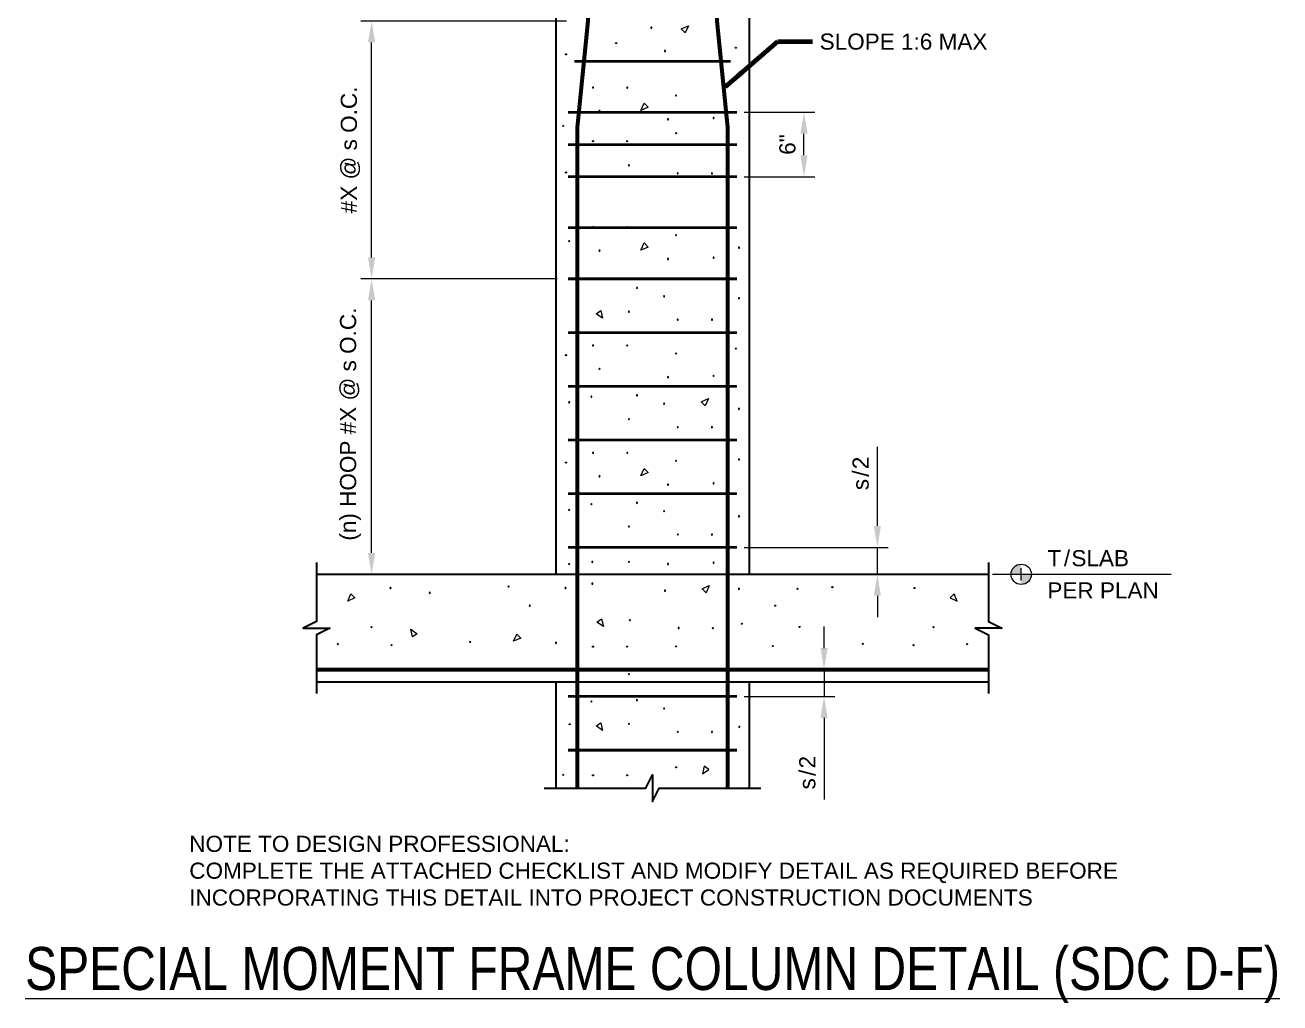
# Model space of a CAD drawing. Header units: inches. Extents: x -405 to -288, y 1584 to 1777.
# Drawn here: x -404.9 to -288.1, y 1584.3 to 1675.3 of the extents above; entities that cross this region are included whole.
import ezdxf

# ---------------------------------------------------------------- set-up
doc = ezdxf.new("R2010")
doc.units = ezdxf.units.IN
doc.header["$LTSCALE"] = 5
doc.header["$MEASUREMENT"] = 0
doc.linetypes.add('HIDDEN', pattern=[0.375, 0.25, -0.125])
for name, color, linetype, lineweight in [('S-ANNO-DIMS', 1, 'Continuous', 20), ('S-ANNO-TEXT', 7, 'Continuous', 20), ('S-DELT-PATT', 7, 'Continuous', 15), ('S-DETL', 3, 'Continuous', 30)]:
    doc.layers.add(name, color=color, linetype=linetype, lineweight=lineweight)
doc.styles.add('Romans', font='arial.ttf')
doc.dimstyles.get("Standard").update_dxf_attribs({"dimtxt": 0.18, "dimasz": 0.18, "dimexe": 0.18, "dimexo": 0.0625, "dimgap": 0.09, "dimtad": 0, "dimtih": 1, "dimtoh": 1, "dimdec": 4, "dimzin": 0, "dimdsep": 46, "dimtxsty": 'Standard', "dimcen": 0.09, "dimadec": 0, "dimazin": 0, "dimtfac": 1, "dimtdec": 4, "dimtofl": 0, "dimtmove": 0, "dimatfit": 3, "dimfxl": 1, "dimtolj": 1, "dimtzin": 0, "dimarcsym": 0})

# ---------------------------------------------------------------- blocks, each defined once
blk = doc.blocks.new('*D0')
at = {"layer": 'Defpoints', "color": 0, "transparency": 16777216}
for p in [(-372.63, 1651.69), (-354.37, 1651.69), (-372.47, 1624.19)]:
    blk.add_point(p, dxfattribs=at)
at = {"layer": 'S-ANNO-DIMS', "transparency": 16777216}
for p, q in [((-355.37, 1651.69), (-373.63, 1651.69)), ((-372.63, 1626.19), (-372.63, 1649.69)), ((-373.47, 1624.19), (-373.63, 1624.19))]:
    blk.add_line(p, q, dxfattribs=at)
for points in [[(-372.97, 1649.69), (-372.3, 1649.69), (-372.63, 1651.69)], [(-372.97, 1626.19), (-372.3, 1626.19), (-372.63, 1624.19)]]:
    blk.add_solid(points, dxfattribs=at)
at = {"layer": 'S-ANNO-DIMS', "transparency": 16777216, "insert": (-374.6, 1638.17), "char_height": 1.5, "attachment_point": 5, "rotation": 90, "style": 'Romans'}
blk.add_mtext('\\A1;(n) HOOP #X @ s O.C.', dxfattribs=at)
blk = doc.blocks.new('*D1')
at = {"layer": 'Defpoints', "color": 0, "transparency": 16777216}
for p in [(-372.63, 1675.69), (-353.51, 1675.69), (-354.37, 1651.69)]:
    blk.add_point(p, dxfattribs=at)
at = {"layer": 'S-ANNO-DIMS', "transparency": 16777216}
for p, q in [((-354.51, 1675.69), (-373.63, 1675.69)), ((-372.63, 1653.69), (-372.63, 1673.69)), ((-355.37, 1651.69), (-373.63, 1651.69))]:
    blk.add_line(p, q, dxfattribs=at)
for points in [[(-372.97, 1673.69), (-372.3, 1673.69), (-372.63, 1675.69)], [(-372.97, 1653.69), (-372.3, 1653.69), (-372.63, 1651.69)]]:
    blk.add_solid(points, dxfattribs=at)
at = {"layer": 'S-ANNO-DIMS', "transparency": 16777216, "insert": (-374.6, 1663.69), "char_height": 1.5, "attachment_point": 5, "rotation": 90, "style": 'Romans'}
blk.add_mtext('\\A1;#X @ s O.C.', dxfattribs=at)
blk = doc.blocks.new('*D2')
at = {"layer": 'Defpoints', "color": 0, "transparency": 16777216}
for p in [(-338.98, 1626.69), (-325.59, 1626.69), (-326.05, 1624.19)]:
    blk.add_point(p, dxfattribs=at)
at = {"layer": 'S-ANNO-DIMS', "transparency": 16777216}
for p, q in [((-325.59, 1628.69), (-325.59, 1636.07)), ((-337.98, 1626.69), (-324.59, 1626.69)), ((-325.59, 1624.19), (-325.59, 1626.69)), ((-325.05, 1624.19), (-324.59, 1624.19)), ((-325.59, 1622.19), (-325.59, 1620.19))]:
    blk.add_line(p, q, dxfattribs=at)
for points in [[(-325.92, 1628.69), (-325.26, 1628.69), (-325.59, 1626.69)], [(-325.92, 1622.19), (-325.26, 1622.19), (-325.59, 1624.19)]]:
    blk.add_solid(points, dxfattribs=at)
at = {"layer": 'S-ANNO-DIMS', "transparency": 16777216, "insert": (-327.14, 1633.58), "char_height": 1.5, "attachment_point": 5, "rotation": 90, "style": 'Romans'}
blk.add_mtext('\\A1;{\\T1.2;s/}2', dxfattribs=at)
blk = doc.blocks.new('*D6')
at = {"layer": 'Defpoints', "color": 0, "transparency": 16777216}
for p in [(-338.98, 1667.19), (-332.42, 1667.19), (-338.98, 1661.19)]:
    blk.add_point(p, dxfattribs=at)
at = {"layer": 'S-ANNO-DIMS', "transparency": 16777216}
for p, q in [((-337.98, 1667.19), (-331.42, 1667.19)), ((-332.42, 1663.19), (-332.42, 1665.19)), ((-337.98, 1661.19), (-331.42, 1661.19))]:
    blk.add_line(p, q, dxfattribs=at)
for points in [[(-332.75, 1665.19), (-332.08, 1665.19), (-332.42, 1667.19)], [(-332.75, 1663.19), (-332.08, 1663.19), (-332.42, 1661.19)]]:
    blk.add_solid(points, dxfattribs=at)
at = {"layer": 'S-ANNO-DIMS', "transparency": 16777216, "insert": (-333.95, 1664.19), "char_height": 1.5, "attachment_point": 5, "rotation": 90, "style": 'Romans'}
blk.add_mtext('\\A1;6"', dxfattribs=at)
blk = doc.blocks.new('*D10')
at = {"layer": 'Defpoints', "color": 0, "transparency": 16777216}
for p in [(-330.55, 1615.33), (-326.05, 1615.33), (-338.98, 1612.83)]:
    blk.add_point(p, dxfattribs=at)
at = {"layer": 'S-ANNO-DIMS', "transparency": 16777216}
for p, q in [((-330.55, 1617.33), (-330.55, 1619.33)), ((-330.55, 1615.33), (-330.55, 1612.83)), ((-337.98, 1612.83), (-329.55, 1612.83)), ((-330.55, 1610.83), (-330.55, 1603.23))]:
    blk.add_line(p, q, dxfattribs=at)
for points in [[(-330.88, 1617.33), (-330.22, 1617.33), (-330.55, 1615.33)], [(-330.88, 1610.83), (-330.22, 1610.83), (-330.55, 1612.83)]]:
    blk.add_solid(points, dxfattribs=at)
at = {"layer": 'S-ANNO-DIMS', "transparency": 16777216, "insert": (-332.1, 1605.73), "char_height": 1.5, "attachment_point": 5, "rotation": 90, "style": 'Romans'}
blk.add_mtext('\\A1;{\\T1.2;s/}2', dxfattribs=at)

msp = doc.modelspace()

# ---------------------------------------------------------------- hatches: boundary and pattern name
at = {"layer": 'S-ANNO-TEXT'}
h = msp.add_hatch(color=256, dxfattribs=at)
h.dxf.hatch_style = 1
edge = h.paths.add_edge_path()
edge.add_arc((-312.2055192, 1624.1926256), 0.945832, 90, 180)
edge.add_line((-313.1513511, 1624.1926256), (-312.2055192, 1624.1926256))
edge.add_line((-312.2055192, 1624.1926256), (-312.2055192, 1625.1384576))
edge = h.paths.add_edge_path()
edge.add_line((-312.2055192, 1624.1926256), (-312.2055192, 1623.2467937))
edge.add_arc((-312.2055192, 1624.1926256), 0.945832, 270, 360)
edge.add_line((-311.2596872, 1624.1926256), (-312.2055192, 1624.1926256))

# ---------------------------------------------------------------- linework, layer by layer
for p, q in [((-312.2055192, 1623.6170422), (-312.2055192, 1624.7682091)), ((-314.8783833, 1624.1926256), (-298.2711078, 1624.1926256))]:
    msp.add_line(p, q, dxfattribs=at)
msp.add_circle((-312.2055192, 1624.1926256), 0.945832, dxfattribs=at)
at = {"layer": 'S-DELT-PATT', "flags": 128}
for points in [[(-346.5659368, 1675.0694076, 1), (-346.6696168, 1675.0694076, 1)], [(-354.497166, 1672.5925596, -1), (-354.600846, 1672.5925596, -1)], [(-349.9404491, 1673.637224, -1), (-349.8367691, 1673.637224, -1)], [(-345.2945162, 1672.8945651, 1), (-345.3981962, 1672.8945651, 1)], [(-338.7033474, 1673.2034855, -1), (-338.8070274, 1673.2034855, -1)], [(-352.089294, 1669.4952532, 1), (-351.985614, 1669.4952532, 1)], [(-348.9061512, 1669.4906861, 1), (-348.8024712, 1669.4906861, 1)], [(-344.3638983, 1668.7480273, 1), (-344.2602183, 1668.7480273, 1)], [(-351.487552, 1667.3158437, 1), (-351.383872, 1667.3158437, 1)], [(-354.8609226, 1665.937147, 1), (-354.7572426, 1665.937147, 1)], [(-345.1115177, 1666.5374817, 1), (-345.0078377, 1666.5374817, 1)], [(-340.8750101, 1666.66202, 1), (-340.7713301, 1666.66202, 1)], [(-352.089294, 1664.5045471, -1), (-351.985614, 1664.5045471, -1)], [(-348.9061512, 1664.5091142, -1), (-348.8024712, 1664.5091142, -1)], [(-344.3638983, 1665.2517731, -1), (-344.2602183, 1665.2517731, -1)], [(-348.6482764, 1662.2517731, 1), (-348.7519564, 1662.2517731, 1)], [(-354.497166, 1661.5925596, -1), (-354.600846, 1661.5925596, -1)], [(-344.1060235, 1661.5091142, 1), (-344.2097035, 1661.5091142, 1)], [(-340.9228806, 1661.5045471, 1), (-341.0265606, 1661.5045471, 1)], [(-352.089294, 1656.4952532, 1), (-351.985614, 1656.4952532, 1)], [(-348.9061512, 1656.4906861, 1), (-348.8024712, 1656.4906861, 1)], [(-354.3088273, 1655.2034855, 1), (-354.2051473, 1655.2034855, 1)], [(-344.3638983, 1655.7480273, 1), (-344.2602183, 1655.7480273, 1)], [(-351.487552, 1654.3158437, 1), (-351.383872, 1654.3158437, 1)], [(-338.5150087, 1654.5925596, 1), (-338.4113287, 1654.5925596, 1)], [(-345.1115177, 1653.5374817, 1), (-345.0078377, 1653.5374817, 1)], [(-340.8750101, 1653.66202, 1), (-340.7713301, 1653.66202, 1)], [(-347.900657, 1650.8477695, 1), (-348.004337, 1650.8477695, 1)], [(-345.3774441, 1650.0694076, 1), (-345.4811241, 1650.0694076, 1)], [(-338.5150087, 1649.8857861, 1), (-338.4113287, 1649.8857861, 1)], [(-348.6482764, 1648.637224, 1), (-348.7519564, 1648.637224, 1)], [(-344.1060235, 1647.8945651, 1), (-344.2097035, 1647.8945651, 1)], [(-340.9228806, 1647.8899981, 1), (-341.0265606, 1647.8899981, 1)], [(-354.497166, 1644.5925596, -1), (-354.600846, 1644.5925596, -1)], [(-352.089294, 1645.4952532, 1), (-351.985614, 1645.4952532, 1)], [(-348.9061512, 1645.4906861, 1), (-348.8024712, 1645.4906861, 1)], [(-344.3638983, 1644.7480273, 1), (-344.2602183, 1644.7480273, 1)], [(-338.7033474, 1645.2034855, -1), (-338.8070274, 1645.2034855, -1)], [(-351.487552, 1643.3158437, 1), (-351.383872, 1643.3158437, 1)], [(-345.1115177, 1642.5374817, 1), (-345.0078377, 1642.5374817, 1)], [(-340.8750101, 1642.66202, 1), (-340.7713301, 1642.66202, 1)], [(-354.3088273, 1640.2034855, 1), (-354.2051473, 1640.2034855, 1)], [(-352.1371646, 1640.7232312, 1), (-352.2408446, 1640.7232312, 1)], [(-347.900657, 1640.8477695, 1), (-348.004337, 1640.8477695, 1)], [(-345.3774441, 1640.0694076, 1), (-345.4811241, 1640.0694076, 1)], [(-338.5150087, 1639.5925596, 1), (-338.4113287, 1639.5925596, 1)], [(-348.6482764, 1638.637224, 1), (-348.7519564, 1638.637224, 1)], [(-344.1060235, 1637.8945651, 1), (-344.2097035, 1637.8945651, 1)], [(-340.9228806, 1637.8899981, 1), (-341.0265606, 1637.8899981, 1)], [(-352.089294, 1635.4952532, 1), (-351.985614, 1635.4952532, 1)], [(-348.9061512, 1635.4906861, 1), (-348.8024712, 1635.4906861, 1)], [(-354.497166, 1634.5925596, -1), (-354.600846, 1634.5925596, -1)], [(-344.3638983, 1634.7480273, 1), (-344.2602183, 1634.7480273, 1)], [(-338.5150087, 1634.8857861, 1), (-338.4113287, 1634.8857861, 1)], [(-351.487552, 1633.3158437, 1), (-351.383872, 1633.3158437, 1)], [(-345.1115177, 1632.5374817, 1), (-345.0078377, 1632.5374817, 1)], [(-340.8750101, 1632.66202, 1), (-340.7713301, 1632.66202, 1)], [(-352.1371646, 1630.7232312, 1), (-352.2408446, 1630.7232312, 1)], [(-347.900657, 1630.8477695, 1), (-348.004337, 1630.8477695, 1)], [(-354.3088273, 1630.2034855, 1), (-354.2051473, 1630.2034855, 1)], [(-345.3774441, 1630.0694076, 1), (-345.4811241, 1630.0694076, 1)], [(-338.5150087, 1629.5925596, 1), (-338.4113287, 1629.5925596, 1)], [(-348.6482764, 1628.637224, 1), (-348.7519564, 1628.637224, 1)], [(-344.1060235, 1627.8945651, 1), (-344.2097035, 1627.8945651, 1)], [(-340.9228806, 1627.8899981, 1), (-341.0265606, 1627.8899981, 1)], [(-354.3088273, 1625.1287041, 1), (-354.2051473, 1625.1287041, 1)], [(-352.0540813, 1625.3485425, 1), (-352.1577613, 1625.3485425, 1)], [(-348.6482764, 1625.3579229, 1), (-348.7519564, 1625.3579229, 1)], [(-345.1115177, 1625.1506733, 1), (-345.0078377, 1625.1506733, 1)], [(-340.8750101, 1625.2752116, 1), (-340.7713301, 1625.2752116, 1)], [(-370.9238156, 1622.9140514, 1), (-370.8201356, 1622.9140514, 1)], [(-367.2834923, 1622.471114, 1), (-367.1798123, 1622.471114, 1)], [(-359.9481831, 1623.057621, 1), (-359.8445031, 1623.057621, 1)], [(-354.6531468, 1622.9140514, 1), (-354.5494668, 1622.9140514, 1)], [(-352.0540813, 1623.3246679, 1), (-352.1577613, 1623.3246679, 1)], [(-345.2943609, 1622.6708443, 1), (-345.3980409, 1622.6708443, 1)], [(-338.5150087, 1622.8442109, 1), (-338.4113287, 1622.8442109, 1)], [(-332.9753179, 1622.8418903, -1), (-333.0789979, 1622.8418903, -1)], [(-329.726023, 1622.9941222, -1), (-329.829703, 1622.9941222, -1)], [(-322.0883591, 1622.9140514, -1), (-322.1920391, 1622.9140514, -1)], [(-357.9769202, 1621.2688536, 1), (-357.8732402, 1621.2688536, 1)], [(-335.0352545, 1621.2688536, -1), (-335.1389345, 1621.2688536, -1)], [(-372.6964947, 1619.2756352, 1), (-372.5928147, 1619.2756352, 1)], [(-348.5651931, 1619.9345225, 1), (-348.6688731, 1619.9345225, 1)], [(-344.0229402, 1619.1918637, 1), (-344.1266202, 1619.1918637, 1)], [(-340.8397974, 1619.1872966, 1), (-340.9434774, 1619.1872966, 1)], [(-338.1512521, 1619.5914336, -1), (-338.2549321, 1619.5914336, -1)], [(-332.772237, 1619.2898392, -1), (-332.875917, 1619.2898392, -1)], [(-320.31568, 1619.2756352, -1), (-320.41936, 1619.2756352, -1)], [(-375.8303415, 1617.6937172, 1), (-375.7266615, 1617.6937172, 1)], [(-363.5165458, 1617.9151859, 1), (-363.4128658, 1617.9151859, 1)], [(-355.5394863, 1617.8202691, 1), (-355.4358063, 1617.8202691, 1)], [(-326.8828899, 1617.7167873, -1), (-326.9865699, 1617.7167873, -1)], [(-317.1818331, 1617.6937172, -1), (-317.2855131, 1617.6937172, -1)], [(-370.8288506, 1617.5988004, 1), (-370.7251706, 1617.5988004, 1)], [(-352.089294, 1617.4629719, -1), (-351.985614, 1617.4629719, -1)], [(-348.9061512, 1617.467539, -1), (-348.8024712, 1617.467539, -1)], [(-344.3638983, 1617.4798792, -1), (-344.2602183, 1617.4798792, -1)], [(-335.2599785, 1617.5138127, -1), (-335.3636585, 1617.5138127, -1)], [(-322.1833241, 1617.5988004, -1), (-322.2870041, 1617.5988004, -1)], [(-348.6482764, 1614.9023793, 1), (-348.7519564, 1614.9023793, 1)], [(-352.1371646, 1612.3557747, 1), (-352.2408446, 1612.3557747, 1)], [(-347.900657, 1612.480313, 1), (-348.004337, 1612.480313, 1)], [(-345.3774441, 1611.7019511, 1), (-345.4811241, 1611.7019511, 1)], [(-354.1619668, 1610.2354581, -1), (-354.2656468, 1610.2354581, -1)], [(-348.6482764, 1610.2697674, 1), (-348.7519564, 1610.2697674, 1)], [(-344.1060235, 1609.5271086, 1), (-344.2097035, 1609.5271086, 1)], [(-340.9228806, 1609.5225415, 1), (-341.0265606, 1609.5225415, 1)], [(-338.4855015, 1609.9905125, 1), (-338.3818215, 1609.9905125, 1)], [(-344.3638983, 1606.2311442, -1), (-344.2602183, 1606.2311442, -1)], [(-354.8609226, 1605.5310672, 1), (-354.7572426, 1605.5310672, 1)], [(-352.089294, 1605.4839183, -1), (-351.985614, 1605.4839183, -1)], [(-348.9061512, 1605.4884854, -1), (-348.8024712, 1605.4884854, -1)]]:
    msp.add_lwpolyline(points, format="xyb", close=True, dxfattribs=at)
for points in [[(-343.8408778, 1674.9664439), (-343.1666148, 1675.2540943), (-343.4659851, 1674.5915512)], [(-346.9086276, 1667.655334), (-347.5828906, 1667.3676837), (-347.2835203, 1668.0302267)], [(-346.9086276, 1654.655334), (-347.5828906, 1654.3676837), (-347.2835203, 1655.0302267)], [(-351.3247861, 1648.7515039), (-351.1586196, 1648.0375278), (-351.7590952, 1648.4474239)], [(-341.9781221, 1640.2540943), (-341.3038592, 1640.5417446), (-341.6032294, 1639.8792015)], [(-346.9086276, 1633.655334), (-347.5828906, 1633.3676837), (-347.2835203, 1634.0302267)], [(-341.8950389, 1622.855531), (-341.2207759, 1623.1431813), (-341.5201461, 1622.4806382)], [(-374.1839179, 1621.9883347), (-374.8581809, 1621.7006844), (-374.5588107, 1622.3632274)], [(-318.8282567, 1621.9883347), (-318.1539938, 1621.7006844), (-318.453364, 1622.3632274)], [(-368.8238226, 1618.3636369), (-368.9899892, 1619.0776131), (-368.3895135, 1618.667717)], [(-351.2417028, 1620.0488025), (-351.0755363, 1619.3348263), (-351.676012, 1619.7447224)], [(-358.7546241, 1618.2467967), (-359.428887, 1617.9591464), (-359.1295168, 1618.6216895)], [(-351.3247861, 1610.3840474), (-351.1586196, 1609.6700712), (-351.7590952, 1610.0799673)], [(-341.6873886, 1606.3454242), (-341.8535551, 1605.631448), (-341.2530795, 1606.0413441)]]:
    msp.add_lwpolyline(points, close=True, dxfattribs=at)
at = {"layer": 'S-DETL'}
for p, q in [((-355.5060873, 1753.7981552), (-355.5060873, 1624.1926256)), ((-337.5060873, 1753.7981552), (-337.5060873, 1624.1926256)), ((-377.7716181, 1624.1926256), (-355.5060873, 1624.1926256)), ((-355.5060873, 1624.1926256), (-315.2405566, 1624.1926256)), ((-377.7716181, 1614.1926256), (-355.5060873, 1614.1926256)), ((-355.5060873, 1614.1926256), (-355.5060873, 1604.2865459)), ((-355.5060873, 1614.1926256), (-315.2405566, 1614.1926256)), ((-337.5060873, 1614.1926256), (-337.5060873, 1604.2865459))]:
    msp.add_line(p, q, dxfattribs=at)
for points, const_width in [([(-352.5060873, 1707.6926256), (-352.5060873, 1675.6926256), (-353.5060873, 1665.6926256), (-353.5060873, 1604.2865459)], 0.375), ([(-340.5060874, 1707.6926256), (-340.5060874, 1675.6926256), (-339.5060873, 1665.6926256), (-339.5060873, 1604.2865459)], 0.375), ([(-339.2392958, 1671.9426256), (-353.7728789, 1671.9426256)], 0.25), ([(-338.6435975, 1667.1926256), (-354.3685772, 1667.1926256)], 0.25), ([(-338.6435975, 1664.1926256), (-354.3685772, 1664.1926256)], 0.25), ([(-338.6435975, 1661.1926256), (-354.3685772, 1661.1926256)], 0.25), ([(-338.6435975, 1656.4426256), (-354.3685772, 1656.4426256)], 0.25), ([(-338.6435975, 1651.6926256), (-354.3685772, 1651.6926256)], 0.25), ([(-338.6435975, 1646.6926256), (-354.3685772, 1646.6926256)], 0.25), ([(-338.6435975, 1641.6926256), (-354.3685772, 1641.6926256)], 0.25), ([(-338.6435975, 1636.6926256), (-354.3685772, 1636.6926256)], 0.25), ([(-338.6435975, 1631.6926256), (-354.3685772, 1631.6926256)], 0.25), ([(-338.6435975, 1626.6926256), (-354.3685772, 1626.6926256)], 0.25), ([(-338.6435975, 1612.8251691), (-354.3685772, 1612.8251691)], 0.25), ([(-338.6435975, 1607.8251691), (-354.3685772, 1607.8251691)], 0.25)]:
    msp.add_lwpolyline(points, dxfattribs=dict(at, const_width=const_width))
at = {"layer": 'S-DETL', "linetype": 'Continuous'}
for points in [[(-377.7716181, 1625.2799538), (-377.7716181, 1619.8148105), (-379.0159879, 1619.1926256), (-376.5272483, 1619.1926256), (-377.7716181, 1618.5704407), (-377.7716181, 1613.1052975)], [(-315.2405566, 1625.2799538), (-315.2405566, 1619.8148105), (-313.9961868, 1619.1926256), (-316.4849264, 1619.1926256), (-315.2405566, 1618.5704407), (-315.2405566, 1613.1052975)], [(-356.5934155, 1604.2865459), (-347.1282722, 1604.2865459), (-346.5060873, 1605.5309157), (-346.5060873, 1603.0421761), (-345.8839024, 1604.2865459), (-336.4187592, 1604.2865459)]]:
    msp.add_lwpolyline(points, dxfattribs=at)
at = {"layer": 'S-DETL', "linetype": 'HIDDEN', "const_width": 0.375}
msp.add_lwpolyline([(-315.2405566, 1615.3251691), (-377.7716181, 1615.3251691)], dxfattribs=at)

# ---------------------------------------------------------------- texts
at = {"layer": 'S-ANNO-TEXT', "style": 'Romans'}
msp.add_text('SLOPE 1:6 MAX', height=1.499999989, dxfattribs=at).set_placement((-330.9588374, 1673.0251593))
at = {"layer": 'S-ANNO-TEXT', "insert": (-309.7758826, 1624.1926256), "char_height": 1.499999989, "attachment_point": 4, "line_spacing_factor": 1.2, "style": 'Romans'}
msp.add_mtext('\\A1;{\\T1.2;T/}SLAB \\PPER PLAN', dxfattribs=at)
at = {"layer": 'S-ANNO-TEXT', "insert": (-389.5942521, 1599.8603202), "char_height": 1.499999989, "attachment_point": 1, "style": 'Romans'}
msp.add_mtext('NOTE TO DESIGN PROFESSIONAL: \\PCOMPLETE THE ATTACHED CHECKLIST AND MODIFY DETAIL AS REQUIRED BEFORE \\PINCORPORATING THIS DETAIL INTO PROJECT CONSTRUCTION DOCUMENTS', dxfattribs=at)
at = {"layer": 'S-ANNO-TEXT', "insert": (-346.5060873, 1589.5049314), "char_height": 4, "width": 137.346793997, "attachment_point": 2, "style": 'Romans'}
msp.add_mtext('{\\W0.8;\\LSPECIAL MOMENT FRAME COLUMN DETAIL (SDC D-F) }', dxfattribs=at)

# ---------------------------------------------------------------- dimensions: what is measured, and where the dimension line sits
at = {"layer": 'S-ANNO-DIMS'}
for base, p1, p2, text, override, picture, middle in [((-372.6329853, 1675.6926256), (-354.3685772, 1651.6926256), (-353.5060873, 1675.6926256), '#X @ s O.C.', {"dimscale": 16, "dimtxt": 0.09375, "dimasz": 0.125, "dimexe": 0.0625, "dimgap": 0.0625, "dimtih": 0, "dimtoh": 0, "dimdec": 5, "dimlfac": 1, "dimrnd": 0.03125, "dimzin": 7, "dimlunit": 4, "dimtxsty": 'Romans', "dimsah": 1, "dimcen": 0.125, "dimclrd": 256, "dimclre": 256, "dimclrt": 256, "dimadec": 4, "dimtdec": 5, "dimtofl": 1, "dimtvp": 1, "dimfrac": 2, "dimtzin": 3, "dimlwd": 65535, "dimlwe": 65535}, '*D1', (-372.6329853, 1663.6926256)), ((-332.4169609, 1667.1926256), (-338.9769309, 1661.1926256), (-338.9769309, 1667.1926256), '6"', {"dimscale": 16, "dimtxt": 0.09375, "dimasz": 0.125, "dimexe": 0.0625, "dimgap": 0.0625, "dimtih": 0, "dimtoh": 0, "dimdec": 5, "dimlfac": 1, "dimrnd": 0.03125, "dimzin": 7, "dimlunit": 4, "dimtxsty": 'Romans', "dimsah": 1, "dimcen": 0.125, "dimclrd": 256, "dimclre": 256, "dimclrt": 256, "dimadec": 4, "dimtdec": 5, "dimtofl": 1, "dimtvp": 1, "dimfrac": 2, "dimtzin": 3, "dimlwd": 65535, "dimlwe": 65535}, '*D6', (-332.4169609, 1664.1926256)), ((-372.6329853, 1651.6926256), (-372.4663187, 1624.1926256), (-354.3685772, 1651.6926256), '(n) HOOP #X @ s O.C.', {"dimscale": 16, "dimtxt": 0.09375, "dimasz": 0.125, "dimexe": 0.0625, "dimgap": 0.0625, "dimtih": 0, "dimtoh": 0, "dimdec": 5, "dimlfac": 1, "dimrnd": 0.03125, "dimzin": 7, "dimlunit": 4, "dimtxsty": 'Romans', "dimsah": 1, "dimcen": 0.125, "dimclrd": 256, "dimclre": 256, "dimclrt": 256, "dimadec": 4, "dimtdec": 5, "dimtofl": 1, "dimtvp": 1, "dimfrac": 2, "dimtzin": 3, "dimlwd": 65535, "dimlwe": 65535}, '*D0', (-372.6329853, 1638.171838)), ((-325.5903453, 1626.6926256), (-326.0501731, 1624.1926256), (-338.9769309, 1626.6926256), '{\\T1.2;s/}2', {"dimscale": 16, "dimtxt": 0.09375, "dimasz": 0.125, "dimexe": 0.0625, "dimgap": 0.0625, "dimtih": 0, "dimtoh": 0, "dimdec": 5, "dimlfac": 1, "dimrnd": 0.03125, "dimzin": 7, "dimlunit": 4, "dimtxsty": 'Romans', "dimsah": 1, "dimcen": 0.125, "dimclrd": 256, "dimclre": 256, "dimclrt": 256, "dimadec": 4, "dimtdec": 5, "dimtofl": 1, "dimtvp": 1, "dimfrac": 2, "dimtzin": 3, "dimlwd": 65535, "dimlwe": 65535}, '*D2', (-325.5903453, 1633.5773459)), ((-330.5511969, 1615.3251691), (-338.9769309, 1612.8251691), (-326.0501731, 1615.3251691), '{\\T1.2;s/}2', {"dimscale": 16, "dimtxt": 0.09375, "dimasz": 0.125, "dimexe": 0.0625, "dimgap": 0.0625, "dimtih": 0, "dimtoh": 0, "dimdec": 5, "dimlfac": 1, "dimrnd": 0.03125, "dimzin": 7, "dimlunit": 4, "dimtxsty": 'Romans', "dimsah": 1, "dimcen": 0.125, "dimse2": 1, "dimclrd": 256, "dimclre": 256, "dimclrt": 256, "dimadec": 4, "dimtdec": 5, "dimtofl": 1, "dimtvp": 1, "dimfrac": 2, "dimtzin": 3, "dimlwd": 65535, "dimlwe": 65535}, '*D10', (-330.5511969, 1605.7265084))]:
    dim = msp.add_linear_dim(base=base, p1=p1, p2=p2, angle=90, text=text, dimstyle='Standard', override=override, dxfattribs=at)
    dim.commit()
    dim.dimension.update_dxf_attribs({"geometry": picture, "text_midpoint": middle, "dimtype": 128})

# ---------------------------------------------------------------- leaders
at = {"layer": 'S-ANNO-TEXT'}
msp.add_leader([(-339.7051522, 1669.5676256), (-334.8351673, 1673.7756709), (-331.6147037, 1673.7756709)], dimstyle='Standard', override={"dimscale": 16, "dimtxt": 0.09375, "dimasz": 0.125, "dimexe": 0.0625, "dimgap": 0.0625, "dimtad": 0, "dimtih": 0, "dimtoh": 0, "dimdec": 5, "dimlfac": 16, "dimrnd": 0.03125, "dimzin": 7, "dimlunit": 4, "dimtxsty": 'Romans', "dimcen": 0.125, "dimclrd": 256, "dimclre": 256, "dimclrt": 256, "dimadec": 4, "dimtdec": 5, "dimtofl": 1, "dimtvp": 1, "dimfrac": 2, "dimtzin": 3, "dimlwd": 65535, "dimlwe": 65535}, dxfattribs=at)

doc.saveas('drawing.dxf')
